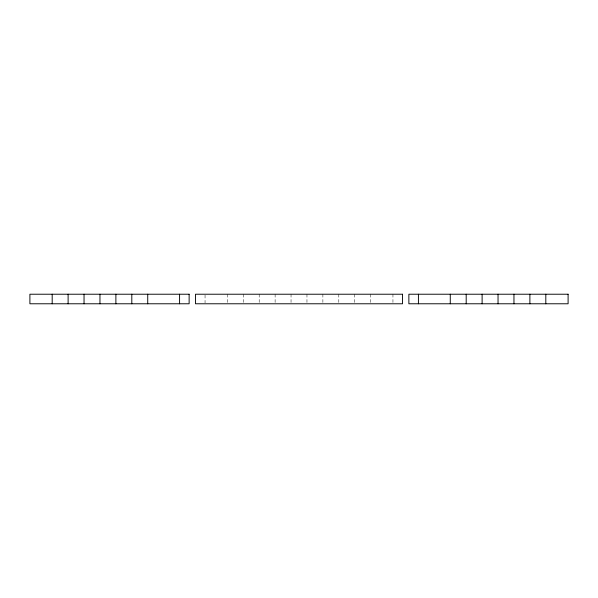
<?xml version="1.0" encoding="UTF-8"?>
<svg xmlns="http://www.w3.org/2000/svg" width="598" height="598" viewBox="0 0 598 598"><rect width="100%" height="100%" fill="white"/><g stroke="black" fill="none" stroke-linecap="round" stroke-linejoin="round"><path stroke-width="0.45" stroke-dasharray="2.99 2.24" d="M392.946 294.223L392.946 302.909M370.655 294.223L370.655 302.909M354.734 294.223L354.734 302.909M338.804 294.223L338.804 302.909M322.883 294.223L322.883 302.909M306.961 294.223L306.961 302.909M291.039 294.223L291.039 302.909M275.117 294.223L275.117 302.909M259.196 294.223L259.196 302.909M243.266 294.223L243.266 302.909M227.345 294.223L227.345 302.909M205.054 295.091L205.054 302.909"/><path stroke-width="0.9" d="M545.81 294.223L545.81 303.777M529.888 294.223L529.888 303.777M513.959 294.223L513.959 303.777M498.037 294.223L498.037 303.777M482.115 294.223L482.115 303.777M466.193 294.223L466.193 303.777M450.272 294.223L450.272 303.777M418.421 294.223L418.421 303.777M179.579 294.223L179.579 303.777M147.728 294.223L147.728 303.777M131.807 294.223L131.807 303.777M115.885 294.223L115.885 303.777M99.963 294.223L99.963 303.777M84.041 294.223L84.041 303.777M68.112 294.223L68.112 303.777M52.19 294.223L52.19 303.777M189.132 294.223L29.9 294.223L29.9 303.777L189.132 303.777L189.132 294.223M402.499 294.223L195.501 294.223L195.501 303.777L402.499 303.777L402.499 294.223M568.1 294.223L408.868 294.223L408.868 303.777L568.1 303.777L568.1 294.223"/></g></svg>
